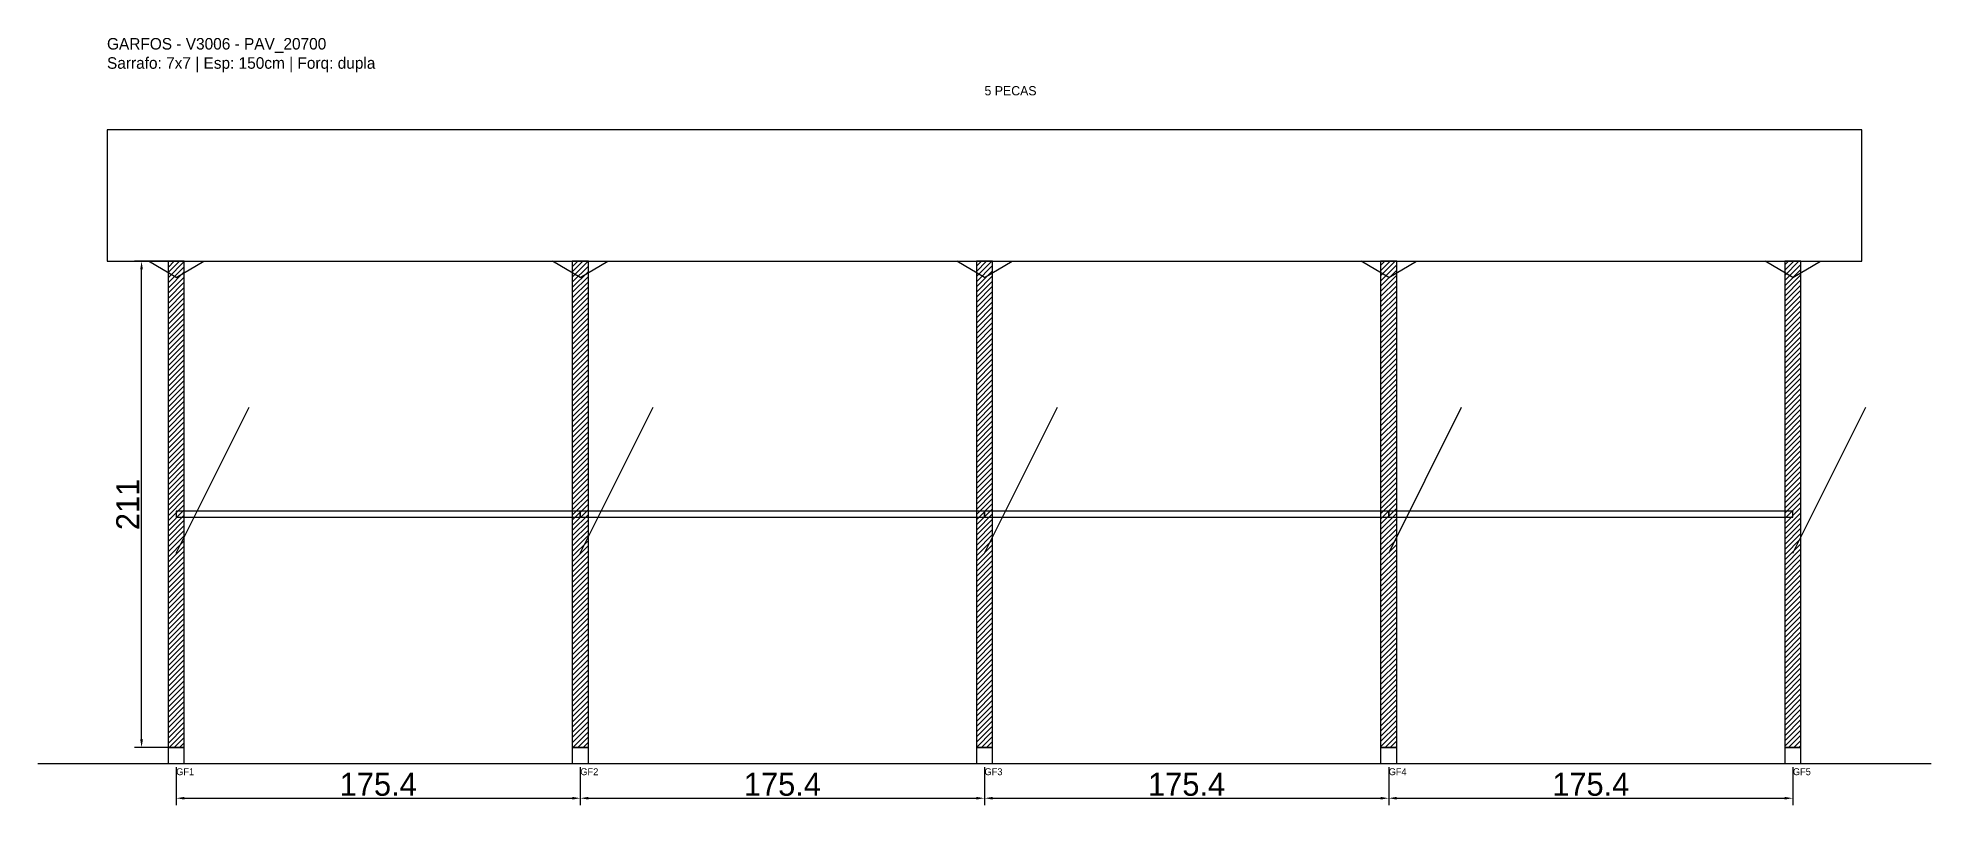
# Model space of a CAD drawing. Header units: metres. Extents: x -30 to 792, y -25 to 308.
import ezdxf

# ---------------------------------------------------------------- set-up
doc = ezdxf.new("R2010")
doc.units = ezdxf.units.M
for name, color, linetype in [('BARRA_ANCORAGEM', 1, 'Continuous'), ('COTA', 241, 'Continuous'), ('GARFOS OK', 3, 'Continuous'), ('NOME DA VIGA', 6, 'Continuous'), ('SARR_7x7', 40, 'Continuous'), ('TIRAS REESCORAMENTO', 252, 'Continuous'), ('VIGAS', 3, 'Continuous')]:
    doc.layers.add(name, color=color, linetype=linetype)
doc.dimstyles.new('EZ DXF', dxfattribs={"dimtxt": 10, "dimasz": 3.5, "dimexe": 3, "dimexo": 1.5, "dimgap": 1, "dimtad": 1, "dimdec": 1, "dimdsep": 46, "dimcen": 2.5, "dimazin": 3, "dimtfac": 1, "dimtmove": 0, "dimatfit": 3})

msp = doc.modelspace()

# ---------------------------------------------------------------- hatches: boundary and pattern name
at = {"layer": 'COTA'}
h = msp.add_hatch(dxfattribs=at)
h.set_pattern_fill('ANSI31', scale=0.5)
h.paths.add_polyline_path([(26.5, 0), (33.5, 0), (33.5, 211), (26.5, 211)])
h = msp.add_hatch(dxfattribs=at)
h.set_pattern_fill('ANSI31', scale=0.5)
h.paths.add_polyline_path([(201.875, 0), (208.875, 0), (208.875, 211), (201.875, 211)])
h = msp.add_hatch(dxfattribs=at)
h.set_pattern_fill('ANSI31', scale=0.5)
h.paths.add_polyline_path([(377.25, 0), (384.25, 0), (384.25, 211), (377.25, 211)])
h = msp.add_hatch(dxfattribs=at)
h.set_pattern_fill('ANSI31', scale=0.5)
h.paths.add_polyline_path([(552.625, 0), (559.625, 0), (559.625, 211), (552.625, 211)])
h = msp.add_hatch(dxfattribs=at)
h.set_pattern_fill('ANSI31', scale=0.5)
h.paths.add_polyline_path([(728, 0), (735, 0), (735, 211), (728, 211)])

# ---------------------------------------------------------------- linework, layer by layer
at = {"layer": 'BARRA_ANCORAGEM'}
for p, q in [((30, 84.4), (61.65, 147.7)), ((205.375, 84.4), (237.025, 147.7)), ((380.75, 84.4), (412.4, 147.7)), ((556.125, 84.4), (587.775, 147.7)), ((731.5, 84.4), (763.15, 147.7))]:
    msp.add_line(p, q, dxfattribs=at)
at = {"layer": 'GARFOS OK'}
for p, q in [((30, 204), (18, 211)), ((18, 211), (42, 211)), ((30, 204), (42, 211)), ((205.375, 204), (193.375, 211)), ((193.375, 211), (217.375, 211)), ((205.375, 204), (217.375, 211)), ((380.75, 204), (368.75, 211)), ((368.75, 211), (392.75, 211)), ((380.75, 204), (392.75, 211)), ((556.125, 204), (544.125, 211)), ((544.125, 211), (568.125, 211)), ((556.125, 204), (568.125, 211)), ((731.5, 204), (719.5, 211)), ((719.5, 211), (743.5, 211)), ((731.5, 204), (743.5, 211))]:
    msp.add_line(p, q, dxfattribs=at)
at = {"layer": 'GARFOS OK', "linetype": 'CONTINUOUS'}
msp.add_line((-30, -7), (791.5, -7), dxfattribs=at)
at = {"layer": 'GARFOS OK'}
for points in [[(26.5, 0), (33.5, 0), (33.5, 211), (26.5, 211), (26.5, 0)], [(201.875, 0), (208.875, 0), (208.875, 211), (201.875, 211), (201.875, 0)], [(377.25, 0), (384.25, 0), (384.25, 211), (377.25, 211), (377.25, 0)], [(552.625, 0), (559.625, 0), (559.625, 211), (552.625, 211), (552.625, 0)], [(728, 0), (735, 0), (735, 211), (728, 211), (728, 0)]]:
    msp.add_lwpolyline(points, dxfattribs=at)
at = {"layer": 'SARR_7x7'}
for points in [[(26.5, -7), (33.5, -7), (33.5, 0), (26.5, 0), (26.5, -7)], [(201.875, -7), (208.875, -7), (208.875, 0), (201.875, 0), (201.875, -7)], [(377.25, -7), (384.25, -7), (384.25, 0), (377.25, 0), (377.25, -7)], [(552.625, -7), (559.625, -7), (559.625, 0), (552.625, 0), (552.625, -7)], [(728, -7), (735, -7), (735, 0), (728, 0), (728, -7)]]:
    msp.add_lwpolyline(points, dxfattribs=at)
at = {"layer": 'TIRAS REESCORAMENTO'}
for points in [[(30, 100), (205.375, 100), (205.375, 102.5), (30, 102.5), (30, 100)], [(205.375, 100), (380.75, 100), (380.75, 102.5), (205.375, 102.5), (205.375, 100)], [(380.75, 100), (556.125, 100), (556.125, 102.5), (380.75, 102.5), (380.75, 100)], [(556.125, 100), (731.5, 100), (731.5, 102.5), (556.125, 102.5), (556.125, 100)]]:
    msp.add_lwpolyline(points, dxfattribs=at)
at = {"layer": 'VIGAS'}
msp.add_lwpolyline([(0, 211), (761.5, 211), (761.5, 268), (0, 268), (0, 211)], dxfattribs=at)

# ---------------------------------------------------------------- texts
at = {"layer": 'NOME DA VIGA'}
for s, height, p in [('5 PECAS', 4, (380.75, 283)), ('GF1', 3, (30, -12)), ('GF2', 3, (205.375, -12)), ('GF3', 3, (380.75, -12)), ('GF4', 3, (556.125, -12)), ('GF5', 3, (731.5, -12))]:
    msp.add_text(s, height=height, dxfattribs=at).set_placement(p)
at = {"layer": 'NOME DA VIGA', "insert": (0, 293), "char_height": 5, "attachment_point": 7}
msp.add_mtext('GARFOS - V3006 - PAV_20700\\PSarrafo: 7x7 | Esp: 150cm | Forq: dupla', dxfattribs=at)

# ---------------------------------------------------------------- dimensions: what is measured, and where the dimension line sits
at = {"layer": 'COTA'}
msp.add_linear_dim(base=(15, 0), p1=(30, 0), p2=(30, 211), angle=90, dimstyle='EZ DXF', dxfattribs=at).render()
for base, p1, p2 in [((30, -22), (30, -7), (205.375, -7)), ((205.375, -22), (205.375, -7), (380.75, -7)), ((380.75, -22), (380.75, -7), (556.125, -7)), ((556.125, -22), (556.125, -7), (731.5, -7))]:
    msp.add_linear_dim(base=base, p1=p1, p2=p2, dimstyle='EZ DXF', dxfattribs=at).render()

doc.saveas('drawing.dxf')
